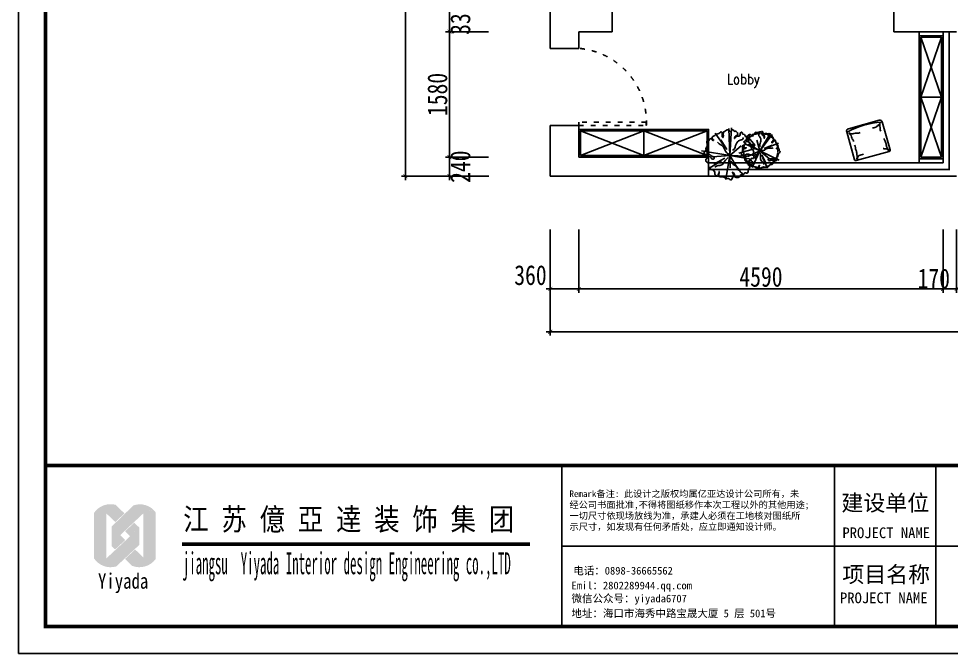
# Model space of a CAD drawing. Header units: millimetres. Extents: x -77055 to 331180, y -861586 to -491011.
# Drawn here: x 138908 to 150662, y -665598 to -657601 of the extents above; entities that cross this region are included whole.
import ezdxf

# ---------------------------------------------------------------- set-up
doc = ezdxf.new("R2010")
doc.units = ezdxf.units.MM
doc.header["$PDMODE"] = 3
doc.linetypes.add('ACAD_ISO03W100', pattern=[30, 12, -18])
doc.linetypes.add('M-HIDDEN', pattern=[1.875, 1.25, -0.625])
for name, color, linetype in [('0-01图框模板说明', 2, 'Continuous'), ('0-02图框细线', 136, 'Continuous'), ('06其他', 8, 'Continuous'), ('250', 250, 'Continuous'), ('DOOR【门】', 1, 'Continuous'), ('IEM-18Norm', 30, 'Continuous'), ('IFF-Furn', 51, 'Continuous'), ('IFF-FURN-DETAIL', 56, 'Continuous'), ('IFF-PLANTS', 86, 'Continuous'), ('PUB_TEXT', 7, 'Continuous'), ('TK', 7, 'Continuous')]:
    doc.layers.add(name, color=color, linetype=linetype)
doc.styles.add('_SIMPLEX', font='SIMPLEX.shx', dxfattribs={"width": 0.8})
doc.styles.add('DIM', font='simhei.ttf', dxfattribs={"width": 0.8})
doc.styles.add('H1', font='')
doc.styles.get("Standard").update_dxf_attribs({"font": 'simhei.ttf'})
doc.styles.get('H1').set_extended_font_data('SimSun')
doc.dimstyles.new('1-50', dxfattribs={"dimscale": 50, "dimtxt": 5, "dimasz": 1, "dimexe": 1, "dimexo": 0.1, "dimgap": 0.5, "dimtad": 1, "dimdec": 0, "dimdsep": 46, "dimtxsty": 'DIM', "dimblk": 'ARCHTICK', "dimcen": 4, "dimdle": 1, "dimclrd": 3, "dimclre": 3, "dimclrt": 1, "dimadec": 0, "dimazin": 0, "dimtfac": 1, "dimtdec": 0, "dimtmove": 2, "dimatfit": 3, "dimldrblk": 'DOT', "dimfxl": 15, "dimfxlon": 1, "dimarcsym": 0})

# ---------------------------------------------------------------- blocks, each defined once
blk = doc.blocks.new('_ArchTick')
at = {"color": 0, "linetype": 'ByBlock', "const_width": 0.15}
blk.add_lwpolyline([(-0.5, -0.5), (0.5, 0.5)], dxfattribs=at)
blk = doc.blocks.new('*D634')
at = {"layer": '250', "color": 3, "lineweight": -2}
for p, q in [((144828, -657436), (144288, -657436)), ((144338, -657386), (144338, -657816)), ((144828, -657766), (144288, -657766))]:
    blk.add_line(p, q, dxfattribs=at)
at = {"layer": 'Defpoints', "color": 0}
for p in [(144833, -657436), (144338, -657766), (144833, -657766)]:
    blk.add_point(p, dxfattribs=at)
at = {"layer": '250', "color": 3, "lineweight": -2, "xscale": 50, "yscale": 50, "zscale": 50}
for p, rotation in [((144338, -657436), 90), ((144338, -657766), 270)]:
    blk.add_blockref('_ArchTick', p, dxfattribs=dict(at, rotation=rotation))
at = {"layer": '250', "color": 1, "insert": (144476, -657601), "char_height": 250, "attachment_point": 5, "rotation": 90, "style": 'DIM'}
blk.add_mtext('330', dxfattribs=at)
blk = doc.blocks.new('_Dot')
at = {"color": 0, "linetype": 'ByBlock', "lineweight": -2}
blk.add_line((-0.5, 0), (-1, 0), dxfattribs=at)
at = {"color": 0, "linetype": 'ByBlock', "const_width": 0.5}
blk.add_lwpolyline([(-0.25, 0, 1), (0.25, 0, 1)], format="xyb", close=True, dxfattribs=at)
blk = doc.blocks.new('*D635')
at = {"layer": '250', "color": 3, "lineweight": -2}
for p, q in [((144828, -657766), (144288, -657766)), ((144338, -657716), (144338, -659396)), ((144828, -659346), (144288, -659346))]:
    blk.add_line(p, q, dxfattribs=at)
at = {"layer": 'Defpoints', "color": 0}
for p in [(144833, -657766), (144338, -659346), (144833, -659346)]:
    blk.add_point(p, dxfattribs=at)
at = {"layer": '250', "color": 3, "lineweight": -2, "xscale": 50, "yscale": 50, "zscale": 50}
for p, rotation in [((144338, -657766), 90), ((144338, -659346), 270)]:
    blk.add_blockref('_ArchTick', p, dxfattribs=dict(at, rotation=rotation))
at = {"layer": '250', "color": 1, "insert": (144186, -658556), "char_height": 250, "attachment_point": 5, "rotation": 90, "style": 'DIM'}
blk.add_mtext('1580', dxfattribs=at)
blk = doc.blocks.new('*D636')
at = {"layer": '250', "color": 3, "lineweight": -2}
for p, q in [((144338, -659296), (144338, -659636)), ((144828, -659346), (144288, -659346)), ((144833, -659586), (144288, -659586))]:
    blk.add_line(p, q, dxfattribs=at)
at = {"layer": 'Defpoints', "color": 0}
for p in [(144833, -659346), (144338, -659586), (144838, -659586)]:
    blk.add_point(p, dxfattribs=at)
at = {"layer": '250', "color": 3, "lineweight": -2, "xscale": 50, "yscale": 50, "zscale": 50}
for p, rotation in [((144338, -659346), 90), ((144338, -659586), 270)]:
    blk.add_blockref('_ArchTick', p, dxfattribs=dict(at, rotation=rotation))
at = {"layer": '250', "color": 1, "insert": (144476, -659466), "char_height": 250, "attachment_point": 5, "rotation": 90, "style": 'DIM'}
blk.add_mtext('240', dxfattribs=at)
blk = doc.blocks.new('*D637')
at = {"layer": '250', "color": 3, "lineweight": -2}
for p, q in [((145608, -660256), (145608, -661056)), ((145968, -660256), (145968, -661056)), ((145558, -661006), (146018, -661006))]:
    blk.add_line(p, q, dxfattribs=at)
at = {"layer": 'Defpoints', "color": 0}
for p in [(145968, -659781), (145608, -660021), (145968, -661006)]:
    blk.add_point(p, dxfattribs=at)
at = {"layer": '250', "color": 3, "lineweight": -2, "xscale": 50, "yscale": 50, "zscale": 50, "rotation": 180}
blk.add_blockref('_ArchTick', (145608, -661006), dxfattribs=at)
at = {"layer": '250', "color": 3, "lineweight": -2, "xscale": 50, "yscale": 50, "zscale": 50}
blk.add_blockref('_ArchTick', (145968, -661006), dxfattribs=at)
at = {"layer": '250', "color": 1, "insert": (145358, -660834), "char_height": 250, "attachment_point": 5, "style": 'DIM'}
blk.add_mtext('360', dxfattribs=at)
blk = doc.blocks.new('*D638')
at = {"layer": '250', "color": 3, "lineweight": -2}
for p, q in [((145968, -660256), (145968, -661056)), ((150558, -660256), (150558, -661056)), ((145918, -661006), (150608, -661006))]:
    blk.add_line(p, q, dxfattribs=at)
at = {"layer": 'Defpoints', "color": 0}
for p in [(145968, -659781), (150558, -659851), (150558, -661006)]:
    blk.add_point(p, dxfattribs=at)
at = {"layer": '250', "color": 3, "lineweight": -2, "xscale": 50, "yscale": 50, "zscale": 50, "rotation": 180}
blk.add_blockref('_ArchTick', (145968, -661006), dxfattribs=at)
at = {"layer": '250', "color": 3, "lineweight": -2, "xscale": 50, "yscale": 50, "zscale": 50}
blk.add_blockref('_ArchTick', (150558, -661006), dxfattribs=at)
at = {"layer": '250', "color": 1, "insert": (148263, -660855), "char_height": 250, "attachment_point": 5, "style": 'DIM'}
blk.add_mtext('4590', dxfattribs=at)
blk = doc.blocks.new('*D639')
at = {"layer": '250', "color": 3, "lineweight": -2}
for p, q in [((150558, -660256), (150558, -661056)), ((150728, -660256), (150728, -661056)), ((150508, -661006), (150778, -661006))]:
    blk.add_line(p, q, dxfattribs=at)
at = {"layer": 'Defpoints', "color": 0}
for p in [(150558, -659851), (150728, -660021), (150728, -661006)]:
    blk.add_point(p, dxfattribs=at)
at = {"layer": '250', "color": 3, "lineweight": -2, "xscale": 50, "yscale": 50, "zscale": 50, "rotation": 180}
blk.add_blockref('_ArchTick', (150558, -661006), dxfattribs=at)
at = {"layer": '250', "color": 3, "lineweight": -2, "xscale": 50, "yscale": 50, "zscale": 50}
blk.add_blockref('_ArchTick', (150728, -661006), dxfattribs=at)
at = {"layer": '250', "color": 1, "insert": (150441, -660877), "char_height": 250, "attachment_point": 5, "style": 'DIM'}
blk.add_mtext('170', dxfattribs=at)
blk = doc.blocks.new('*D649')
at = {"layer": '250', "color": 3, "lineweight": -2}
for p, q in [((145608, -660795), (145608, -661595)), ((159878, -660795), (159878, -661595)), ((159928, -661545), (145558, -661545))]:
    blk.add_line(p, q, dxfattribs=at)
at = {"layer": 'Defpoints', "color": 0}
for p in [(145608, -660159), (159878, -660159), (145608, -661545)]:
    blk.add_point(p, dxfattribs=at)
at = {"layer": '250', "color": 3, "lineweight": -2, "xscale": 50, "yscale": 50, "zscale": 50, "rotation": 180}
blk.add_blockref('_ArchTick', (145608, -661545), dxfattribs=at)
at = {"layer": '250', "color": 3, "lineweight": -2, "xscale": 50, "yscale": 50, "zscale": 50}
blk.add_blockref('_ArchTick', (159878, -661545), dxfattribs=at)
at = {"layer": '250', "color": 1, "insert": (152743, -661393), "char_height": 250, "attachment_point": 5, "style": 'DIM'}
blk.add_mtext('14270', dxfattribs=at)
blk = doc.blocks.new('*D650')
at = {"layer": '250', "color": 3, "lineweight": -2}
for p, q in [((144532, -648121), (143732, -648121)), ((143782, -648071), (143782, -659636)), ((144532, -659586), (143732, -659586))]:
    blk.add_line(p, q, dxfattribs=at)
at = {"layer": 'Defpoints', "color": 0}
for p in [(144833, -648121), (143782, -659586), (144833, -659586)]:
    blk.add_point(p, dxfattribs=at)
at = {"layer": '250', "color": 3, "lineweight": -2, "xscale": 50, "yscale": 50, "zscale": 50}
for p, rotation in [((143782, -648121), 90), ((143782, -659586), 270)]:
    blk.add_blockref('_ArchTick', p, dxfattribs=dict(at, rotation=rotation))
at = {"layer": '250', "color": 1, "insert": (143632, -653853), "char_height": 250, "attachment_point": 5, "rotation": 90, "style": 'DIM'}
blk.add_mtext('11465', dxfattribs=at)
blk = doc.blocks.new('A$C54042851')
at = {"layer": 'PUB_TEXT', "color": 5, "style": '_SIMPLEX', "width": 0.8}
blk.add_text('Lobby', height=133.3, rotation=360, dxfattribs=at).set_placement((58, -2139))
blk = doc.blocks.new('TREE')
at = {"color": 0, "linetype": 'ByBlock'}
for p, q in [((0, 0), (-426, 453)), ((-28, 553), (-9, 216)), ((1, -2), (-184, 326)), ((-14, 124), (-37, 392)), ((-2, -2), (384, 367)), ((0, 0), (-500, -310)), ((0, 0), (-473, -365)), ((0, 0), (-35, -318)), ((0, 0), (227, 147)), ((0, 0), (381, 26)), ((0, 0), (325, -339)), ((0, 0), (223, -298)), ((-580, -11), (-189, -11)), ((-146, -21), (-393, -29)), ((189, -548), (66, -191))]:
    blk.add_line(p, q, dxfattribs=at)
for points in [[(-533, 172, 0.048549), (-538, 162, 0.190472), (-538, 152, -0.10101), (-534, 136, 0.307962), (-529, 126, 0.265853), (-522, 125, -0.124573), (-499, 128, -0.175417), (-471, 113, -0.55537), (-474, 103, -0.151111), (-493, 103, 0.037801), (-513, 108, 0.126958), (-522, 108, 0.229316), (-545, 84, 0.16988), (-545, 59, -0.10766), (-541, 26, 0.160613), (-535, -45, -0.11842), (-527, -95, -0.101826), (-531, -107, 0.641425), (-505, -139, 0.023709), (-443, -97, -0.264906), (-413, -93, -0.527356), (-410, -108, -0.115062), (-453, -136, 0.153737), (-493, -166, 0.227692), (-497, -195, -0.107046), (-494, -249, 0.304489), (-478, -282, 0.118537), (-445, -292, -0.24455), (-417, -310, -0.401226), (-423, -336, 0.516312), (-423, -369, 0.207858), (-395, -376, -0.205707), (-373, -381, 0.042292), (-366, -398, 0.27872), (-293, -406, 0.371124), (-277, -369, -0.162146), (-276, -332, -0.092503), (-254, -296, -0.92822), (-245, -302, 0.045097), (-264, -338, 0.271844), (-261, -356, -0.045638), (-237, -394, -0.351087), (-245, -437, 0.267635), (-276, -481, 0.456302), (-255, -503, 0.224849), (-239, -495, -0.702819), (-221, -501, 0.36667), (-167, -517, -0.306593), (-116, -526, 0.365707), (-41, -531, 0.229267), (-32, -515, -0.531538), (-16, -505, 0.038694), (27, -520, 0.546027), (39, -510, 0.008428), (32, -472, -1.045168), (37, -471, 0.024954), (85, -536, 0.277631), (132, -553, 0.618575), (136, -539, 0.07332), (112, -501, -0.264636), (108, -484, -0.283668), (151, -475, 0.151544), (216, -478, 0.263252), (240, -456, -0.276965), (266, -432, -0.00619), (307, -424, 0.292035), (342, -392, 0.386467), (334, -377, -0.479561), (328, -327, -0.347201), (364, -322, 0.24097), (407, -324, 0.319278), (424, -297, -0.256097), (439, -262, 0.599235), (437, -247, 0.047891), (392, -236, -0.010419), (332, -226, -1.343777), (334, -221, -0.207946), (408, -227, 0.33552), (447, -221, 0.15502), (468, -176, -0.317336), (499, -144, 0.33213), (532, -107, 0.295355), (520, -83, -0.3785), (502, -32, 0.22719), (500, 14, 0.002774), (486, 38, -0.340727), (489, 58, 0.192143), (500, 81, 0.191783), (474, 155, 0.399061), (419, 160, -0.281864), (340, 151, -0.778653), (341, 160, 0.05714), (390, 169, 0.298226), (428, 213, -0.213147), (451, 252, 0.598277), (448, 281, 0.136008), (413, 299, -0.239617), (383, 322, 0.225446), (329, 367, -0.274678), (282, 414, 0.625959), (207, 429, -0.077436), (161, 385, -1.722769), (161, 389, 0.182225), (191, 427, -0.220662), (213, 451, 0.440558), (221, 473, 0.255848), (180, 500, 0.203833), (140, 487, -0.381368), (42, 488, 0.289099), (-77, 508, 0.098536), (-107, 488, -0.37499), (-148, 485, 0.295657), (-212, 490, 0.325049), (-226, 463, -0.444778), (-241, 442, -0.072527), (-280, 445, 0.724317), (-286, 435, 0.036145), (-225, 376, 0.245611), (-185, 367, -0.314344), (-138, 351, -0.471362), (-150, 307, -0.328571), (-187, 315, 0.165469), (-233, 341, -0.289587), (-308, 411, 0.485494), (-358, 433, 0.37279), (-379, 377, -0.569082), (-398, 355, 0.406999), (-425, 335, -0.196889), (-455, 288, -0.049165), (-529, 245, 0.519447), (-535, 215, -0.377457), (-533, 172, 3.957934)], [(15, 56, -0.10196), (60, 209, 0.275224), (55, 302, -0.168848), (27, 414, -2.224984)], [(-390, 62, -0.036231), (-288, 26, 0.185457), (-162, 20, -0.211068), (-43, 9, 0.149215), (0, 0, -8.760448)], [(487, -11, 0.172133), (370, 10, -0.196086), (205, 48, 0.316741), (120, 48, -11.613477)], [(-159, -464, 0.391732), (-139, -392, -0.180788), (-149, -315, -0.13994), (-84, -199, 0.260432), (-59, -111, -0.869243)], [(295, -451, 0.133517), (268, -402, 0.059364), (224, -366, -0.223064), (177, -290, 0.236418), (120, -204, -0.461399)]]:
    blk.add_lwpolyline(points, format="xyb", dxfattribs=at)
blk = doc.blocks.new('A$C5D8A721D')
at = {"layer": 'IFF-Furn'}
blk.add_lwpolyline([(29, 51), (425, 0, 0.414214), (462, 29), (509, 389, 0.414214), (494, 408), (65, 463, 0.414214), (47, 449), (0, 88, 0.414214)], format="xyb", close=True, dxfattribs=at)
at = {"layer": 'IFF-FURN-DETAIL'}
for points in [[(70, 445, -0.20379), (85, 407, 0.033601), (86, 368, -0.111527), (80, 327, 0.153826), (79, 298, -0.225649), (73, 266, -2.297568)], [(76, 450, -0.094385), (93, 422, 0.21959), (110, 405, 0.095941), (140, 400, -0.075371), (168, 397, 0.326585)], [(494, 397, 0.137623), (476, 380, -0.270745), (454, 368, 0.100412), (433, 365, -0.978192), (426, 362, -0.27464)], [(500, 394, 0.156673), (475, 362, 0.108866), (469, 323, -0.119713), (461, 275, 0.097507), (453, 238, -4.248713)], [(28, 101, -0.061651), (44, 129, 0.205907), (51, 157, -0.184945), (57, 186, 0.133745), (68, 221, 0.049256)], [(31, 99, -0.286356), (57, 121, -0.081914), (87, 122, 0.097865), (122, 123, -0.144535), (167, 121, -0.047373)], [(436, 44, -0.30542), (424, 76, 0.11444), (423, 111, -0.163068), (426, 140, 0.276178)], [(432, 41, -0.089736), (411, 59, 0.219105), (387, 71, -0.822223), (386, 76, 0.140293), (330, 86, -0.980874)]]:
    blk.add_lwpolyline(points, format="xyb", dxfattribs=at)
blk.add_arc((356, 1029), 1002, 249.9657, 275.3152, dxfattribs=at)
blk = doc.blocks.new('A$C277C16EF')
at = {"layer": '06其他', "linetype": 'ByBlock'}
h = blk.add_hatch(color=7, dxfattribs=at)
h.set_gradient(color1=(255, 241, 220), color2=(255, 110, 0), rotation=45, tint=1, name='HEMISPHERICAL')
h.paths.add_polyline_path([(-27449, 1771), (-27449, 1763, -0.16489), (-27295, 1763), (-27180, 1654), (-27067, 1764), (-27179, 1872, 0.313173)])
h = blk.add_hatch(color=20, dxfattribs=at)
h.set_gradient(color1=(255, 63, 0), color2=(253, 236, 196), tint=1, name='HEMISPHERICAL')
h.paths.add_polyline_path([(-27449, 1194, 0.322561), (-27170, 1095, -0.167756), (-27295, 1196), (-27295, 1763, 0.16489), (-27449, 1763)])
h = blk.add_hatch(color=16, dxfattribs=at)
h.set_gradient(color1=(127, 0, 0), color2=(204, 0, 0), rotation=135, tint=1, name='INVHEMISPHERICAL')
h.paths.add_polyline_path([(-27227, 1599), (-27119, 1490), (-26828, 1764, -0.337042), (-26673, 1776, 0.33371), (-26953, 1864)])
h = blk.add_hatch(color=1, dxfattribs=at)
h.set_gradient(color1=(255, 0, 0), color2=(255, 127, 0), tint=1, name='INVHEMISPHERICAL')
h.paths.add_polyline_path([(-26673, 1776, 0.339601), (-26829, 1763), (-26829, 1210, -0.318809), (-26971, 1103, 0.343219), (-26673, 1189)])
h = blk.add_hatch(color=11, dxfattribs=at)
h.set_gradient(color1=(254, 140, 88), color2=(97, 0, 2), rotation=45, tint=1, name='HEMISPHERICAL')
h.paths.add_polyline_path([(-27059, 1537), (-26995, 1476), (-26879, 1584), (-26943, 1646)])
h = blk.add_hatch(color=20, dxfattribs=at)
h.set_gradient(color1=(255, 63, 0), color2=(253, 236, 196), rotation=45, tint=1)
h.paths.add_polyline_path([(-27295, 1196, 0.167756), (-27170, 1095), (-26879, 1367), (-26879, 1584)])
h = blk.add_hatch(color=18, dxfattribs=at)
h.set_gradient(color1=(76, 0, 0), color2=(127, 0, 0), rotation=45, tint=1, name='CURVED')
h.paths.add_polyline_path([(-27227, 1599), (-27227, 1351), (-27184, 1309), (-27056, 1428)])
h = blk.add_hatch(color=16, dxfattribs=at)
h.set_gradient(color1=(127, 0, 0), color2=(204, 0, 0), rotation=45, tint=1, name='CURVED')
h.paths.add_polyline_path([(-26829, 1210), (-26932, 1308), (-27060, 1189), (-26971, 1103, 0.318809)])
at = {"layer": '0-01图框模板说明', "color": 2, "const_width": 49}
blk.add_lwpolyline([(-338, 19745), (-338, 338), (-28062, 338), (-28062, 19745)], close=True, dxfattribs=at)
blk.add_lwpolyline([(-338, 2367), (-28066, 2367)], dxfattribs=at)
at = {"layer": '0-02图框细线'}
for p, q in [((-21553, 338), (-21553, 2367)), ((-18119, 327), (-18119, 2367)), ((-16842, 327), (-16842, 2367)), ((-21553, 1352), (-338, 1352))]:
    blk.add_line(p, q, dxfattribs=at)
blk.add_lwpolyline([(0, 20083), (0, 0), (-28400, 0), (-28400, 20083)], close=True, dxfattribs=at)
at = {"layer": '0-02图框细线', "ltscale": 0.2, "const_width": 45}
blk.add_lwpolyline([(-26342, 1377), (-21957, 1377)], dxfattribs=at)
at = {"layer": '0-02图框细线'}
for s, insert, char_height, attachment_point in [('{\\fSimHei|b0|i0|c134|p2;Remark备注: 此设计之版权均属亿亚达设计公司所有，未\\P经公司书面批准,不得将图纸移作本次工程以外的其他用途;\\P一切尺寸依现场放线为准，承建人必须在工地核对图纸所\\P示尺寸，如发现有任何矛盾处，应立即通知设计师。}', (-21458, 1541), 83.12, 7), ('{\\fSimSun|b0|i0|c134|p2;建设单位}', (-18031, 1885), 202.86, 4), ('{\\fSimSun|b0|i0|c134|p2;PROJECT NAME}', (-18018, 1518), 135.24, 4), ('{\\fSimSun|b0|i0|c134|p2;电话：0898-36665562  }', (-21410, 1036), 96.98, 4), ('{\\fSimSun|b0|i0|c134|p2;项目名称}', (-18020, 983), 202.86, 4), ('{\\fSimSun|b0|i0|c134|p2;Emil：2802289944.qq.com}', (-21432, 841), 96.98, 4), ('{\\fSimSun|b0|i0|c134|p2;微信公众号：yiyada6707}', (-21432, 677), 96.98, 4), ('{\\fSimSun|b0|i0|c134|p2;PROJECT NAME}', (-18049, 698), 135.24, 4), ('{\\fSimSun|b0|i0|c134|p2;地址：海口市海秀中路宝晟大厦 5 层 501号}', (-21433, 497), 96.98, 4)]:
    blk.add_mtext(s, dxfattribs=dict(at, insert=insert, char_height=char_height, attachment_point=attachment_point))
at = {"layer": 'TK', "color": 150, "style": 'H1'}
for s, height, width, p in [('江 苏 億 亞 逹 装 饰 集 团', 277.07, 0.85, (-26327, 1551)), ('jiangsu  Yiyada Interior design Engineering co.,LTD', 277.07, 0.43, (-26331, 997)), ('Yiyada ', 194, 0.8, (-27400, 815))]:
    blk.add_text(s, height=height, dxfattribs=dict(at, width=width)).set_placement(p)

msp = doc.modelspace()

# ---------------------------------------------------------------- linework, layer by layer
at = {"layer": '250', "color": 7}
for p, q in [((145608.3, -650255.8), (145608.3, -657975.8)), ((146388.3, -657765.8), (146388.3, -657435.8)), ((149938.3, -657765.8), (149938.3, -657435.8)), ((145968.3, -657975.8), (145968.3, -657765.8)), ((145968.3, -657765.8), (146388.3, -657765.8)), ((149938.3, -657765.8), (150558.3, -657765.8)), ((150728.3, -657765.8), (150558.3, -657765.8)), ((145968.3, -657975.8), (145608.3, -657975.8)), ((145968.3, -658945.8), (145608.3, -658945.8)), ((145608.3, -658945.8), (145608.3, -659585.8)), ((145968.3, -658945.8), (145968.3, -659345.8)), ((145968.3, -659345.8), (147603.3, -659345.8)), ((147603.3, -659345.8), (147603.3, -659415.8)), ((147603.3, -659415.8), (147603.3, -659585.8)), ((145608.3, -659585.8), (147603.3, -659585.8))]:
    msp.add_line(p, q, dxfattribs=at)
at = {"layer": '250', "color": 8}
for p, q in [((150558.3, -657765.8), (150558.3, -659415.8)), ((146785.8, -659325.8), (145988.3, -659015.8)), ((145988.3, -659325.8), (146785.8, -659015.8)), ((146785.8, -659015.8), (146785.8, -659325.8)), ((147583.3, -659015.8), (146785.8, -659325.8)), ((146785.8, -659015.8), (147583.3, -659325.8)), ((147603.3, -659415.8), (150558.3, -659415.8)), ((147603.3, -659585.8), (150728.3, -659585.8))]:
    msp.add_line(p, q, dxfattribs=at)
at = {"layer": '250', "color": 2}
msp.add_line((150258.3, -657815.8), (150258.3, -659365.8), dxfattribs=at)
at = {"layer": '250', "color": 1, "const_width": 20}
msp.add_lwpolyline([(147603.3, -659500.8), (150636.5, -659500.8), (150636.5, -657765.8)], dxfattribs=at)
at = {"layer": '250', "color": 7}
for points in [[(150258.3, -657815.8), (150558.3, -657815.8), (150558.3, -657765.8), (150258.3, -657765.8)], [(150258.3, -659365.8), (150558.3, -659365.8), (150558.3, -659415.8), (150258.3, -659415.8)]]:
    msp.add_lwpolyline(points, close=True, dxfattribs=at)
at = {"layer": '250', "color": 1}
for points in [[(150278.3, -657835.8), (150538.3, -657835.8), (150538.3, -659345.8), (150278.3, -659345.8)], [(145988.3, -659325.8), (147583.3, -659325.8), (147583.3, -659015.8), (145988.3, -659015.8)]]:
    msp.add_lwpolyline(points, close=True, dxfattribs=at)
for points in [[(150538.3, -659345.8), (150278.3, -658590.8), (150538.3, -658590.8), (150278.3, -657835.8)], [(150278.3, -659345.8), (150538.3, -658590.8), (150278.3, -658590.8), (150538.3, -657835.8)]]:
    msp.add_lwpolyline(points, dxfattribs=at)
at = {"layer": '250', "color": 2}
msp.add_lwpolyline([(145968.3, -659345.8), (147603.3, -659345.8), (147603.3, -658995.8), (145968.3, -658995.8)], close=True, dxfattribs=at)
at = {"layer": 'DOOR【门】', "color": 8, "linetype": 'ACAD_ISO03W100', "ltscale": 5}
msp.add_lwpolyline([(145968.3, -658945.8), (146818.3, -658945.8), (146818.3, -658905.8), (145968.3, -658905.8)], close=True, dxfattribs=at)
msp.add_arc((145890, -658901.4), 929.3, 357.26209, 84.86894, dxfattribs=at)
at = {"layer": 'IEM-18Norm', "linetype": 'M-HIDDEN', "ltscale": 0.2}
msp.add_circle((148259.8, -659263.1), 216.6, dxfattribs=at)

# ---------------------------------------------------------------- block references
at = {"color": 2, "ltscale": 100}
msp.add_blockref('A$C54042851', (147776.8, -656288.3), dxfattribs=at)
at = {"layer": '250', "color": 7}
msp.add_blockref('A$C277C16EF', (167307.7, -665598.2), dxfattribs=at)
at = {"layer": '250', "color": 7, "xscale": -1, "rotation": 188.4315960128064}
msp.add_blockref('A$C5D8A721D', (149330.7, -658941.6), dxfattribs=at)
at = {"layer": 'IFF-PLANTS'}
for p, xscale, yscale, zscale, rotation in [((147870.4, -659324.3), -0.5801032317017574, 0.5801032317103818, 0.580103231707317, 124.2149886186167), ((148248.7, -659266.6), 0.4350774237579836, 0.4350774237827864, 0.4350774237804879, 201.1796316261226)]:
    msp.add_blockref('TREE', p, dxfattribs=dict(at, xscale=xscale, yscale=yscale, zscale=zscale, rotation=rotation))

# ---------------------------------------------------------------- dimensions: what is measured, and where the dimension line sits
at = {"layer": '250', "color": 7}
for base, p1, p2, angle, picture, middle in [((143781.8, -659585.8), (144832.8, -648120.8), (144832.8, -659585.8), 270, '*D650', (143631.8, -653853.3)), ((144337.8, -659345.8), (144832.8, -657765.8), (144832.8, -659345.8), 270, '*D635', (144186.3, -658555.8)), ((150558.3, -661006.2), (145968.3, -659781.2), (150558.3, -659851.2), 180, '*D638', (148263.3, -660854.8))]:
    dim = msp.add_linear_dim(base=base, p1=p1, p2=p2, angle=angle, dimstyle='1-50', dxfattribs=at)
    dim.commit()
    dim.dimension.update_dxf_attribs({"geometry": picture, "text_midpoint": middle})
for base, p1, p2, angle, picture, middle in [((144337.8, -657765.8), (144832.8, -657435.8), (144832.8, -657765.8), 270, '*D634', (144476, -657600.8)), ((144337.8, -659585.8), (144832.8, -659345.8), (144837.8, -659585.8), 270, '*D636', (144476, -659465.8)), ((145968.3, -661006.2), (145608.3, -660021.2), (145968.3, -659781.2), 180, '*D637', (145358.5, -660834.5)), ((150728.3, -661006.2), (150558.3, -659851.2), (150728.3, -660021.2), 180, '*D639', (150441.3, -660876.9))]:
    dim = msp.add_linear_dim(base=base, p1=p1, p2=p2, angle=angle, dimstyle='1-50', dxfattribs=at)
    dim.commit()
    dim.dimension.update_dxf_attribs({"geometry": picture, "text_midpoint": middle, "dimtype": 160})
dim = msp.add_linear_dim(base=(145608.3, -661544.8), p1=(159878.3, -660159.3), p2=(145608.3, -660159.3), dimstyle='1-50', dxfattribs=at)
dim.commit()
dim.dimension.update_dxf_attribs({"geometry": '*D649', "text_midpoint": (152743.3, -661393.4)})

doc.saveas('drawing.dxf')
